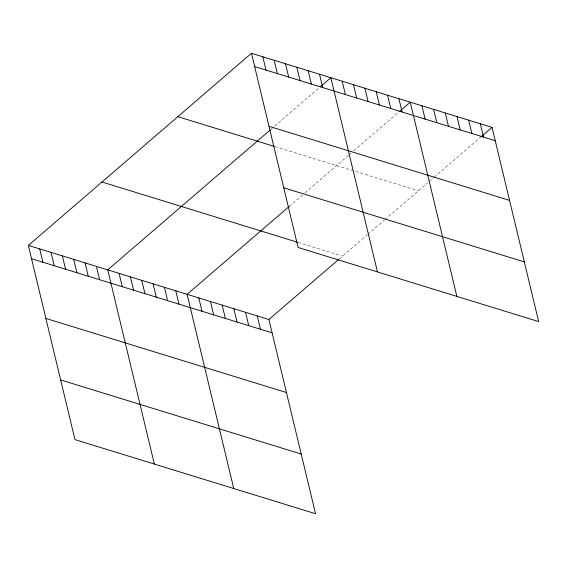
<?xml version="1.0" encoding="UTF-8"?>
<svg xmlns="http://www.w3.org/2000/svg" width="567" height="567" viewBox="0 0 567 567"><rect width="100%" height="100%" fill="white"/><g stroke="black" fill="none" stroke-linecap="round" stroke-linejoin="round"><path stroke-width="0.43" stroke-dasharray="2.83 2.13" d="M271.026 129.248L319.015 87.92M289.198 206.423L302.473 194.991M304.996 192.815L348.443 155.401M349.102 154.834L351.072 153.14M353.702 150.872L399.062 111.805M339.25 258.949L367.196 234.88M367.827 234.341L384.263 220.187M384.894 219.642L427.603 182.857M428.914 181.731L433.521 177.762M434.173 177.202L480.192 137.568M275.045 146.626L418.396 190.788M298.306 242.492L342.539 256.114"/><path stroke-width="0.85" d="M28.35 245.419L268.907 319.519L315.536 513.723L74.972 439.623L28.35 245.419L251.465 53.277L492.028 127.377L538.65 321.581L298.093 247.481L251.465 53.277M270.374 129.815L107.737 269.878L154.359 464.075M320.334 86.786L330.852 77.729L377.473 271.933M289.198 206.423L187.117 294.33L233.746 488.527M399.721 111.245L410.239 102.188L456.86 296.385M268.907 319.519L338.591 259.509M480.851 137.001L492.028 127.377M254.668 66.601L495.225 140.701M268.992 126.292L509.556 200.392M177.84 116.689L274.237 146.378M283.762 187.79L524.319 261.89M101.975 182.014L297.469 242.229M31.546 258.743L272.11 332.843M45.877 318.434L286.441 392.534M60.641 379.933L301.205 454.032M480.341 123.776L483.538 137.101M468.661 120.183L471.857 133.5M456.974 116.582L460.17 129.9M445.286 112.982L448.49 126.306M433.606 109.381L436.803 122.706M421.919 105.781L425.122 119.105M398.899 98.693L402.095 112.011M387.552 95.199L390.755 108.517M376.212 91.705L379.415 105.03M364.872 88.211L368.075 101.536M353.532 84.717L356.728 98.041M342.192 81.223L345.388 94.547M319.512 74.242L322.708 87.559M308.172 70.747L311.368 84.065M296.832 67.253L300.028 80.571M285.492 63.759L288.688 77.084M274.144 60.265L277.348 73.59M262.805 56.771L266.008 70.095M257.227 315.925L260.423 329.243M245.539 312.325L248.743 325.649M233.859 308.724L237.056 322.049M222.172 305.124L225.368 318.448M210.492 301.524L213.688 314.848M198.804 297.93L202.001 311.248M175.777 290.836L178.981 304.16M164.437 287.341L167.634 300.666M153.097 283.847L156.294 297.172M141.757 280.353L144.954 293.678M130.417 276.859L133.614 290.184M119.077 273.372L122.274 286.689M96.397 266.384L99.594 279.701M85.05 262.89L88.254 276.214M73.71 259.395L76.914 272.72M62.37 255.901L65.574 269.226M51.03 252.407L54.226 265.732M39.69 248.913L42.886 262.238"/></g></svg>
